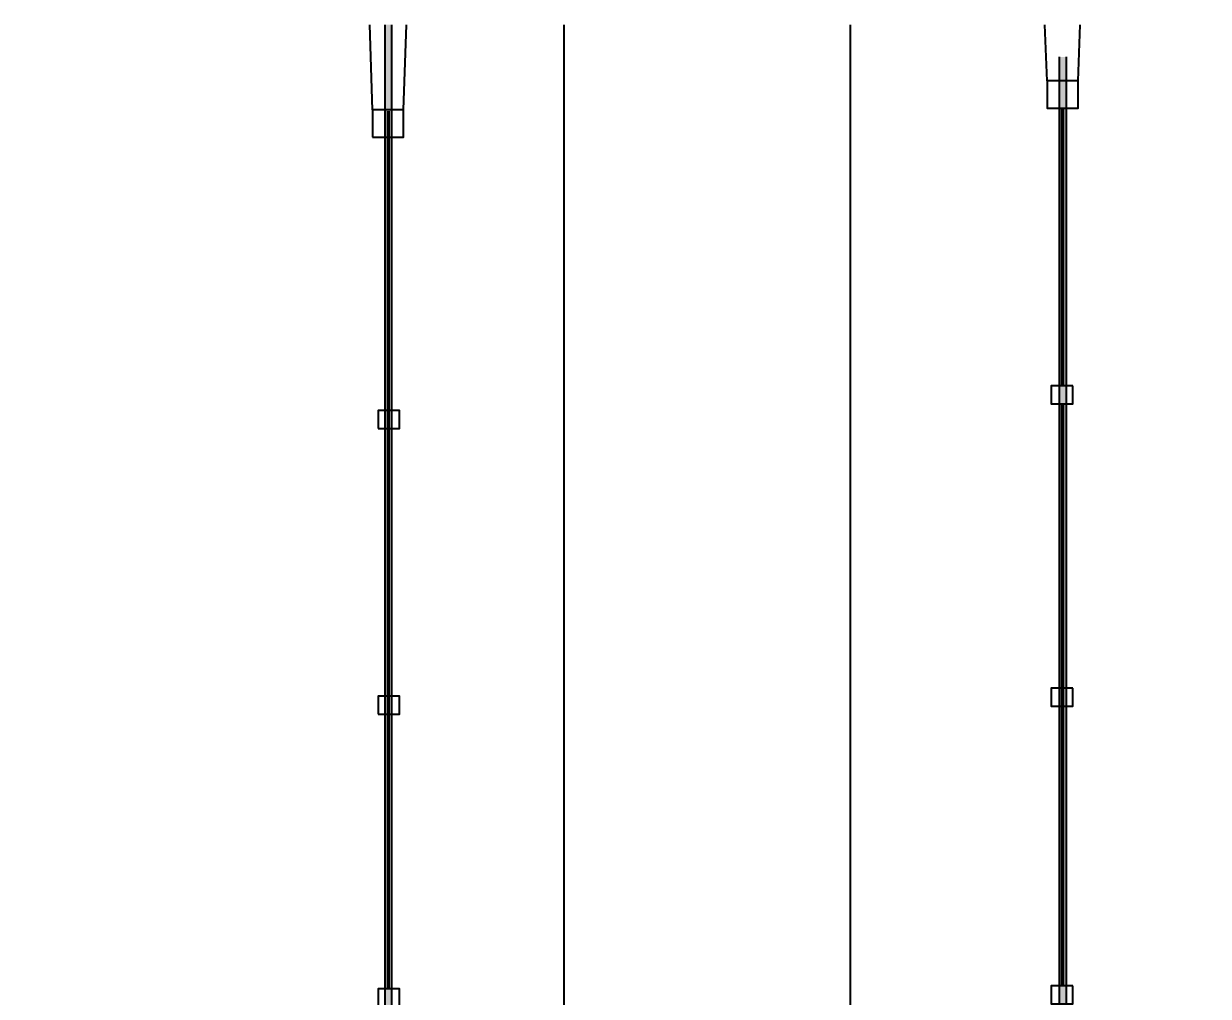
# Model space of a CAD drawing. Header units: millimetres. Extents: x 10297564 to 11610295, y -9287743 to -8409454.
# Drawn here: x 10425795 to 10426489, y -9091153 to -9090584 of the extents above; entities that cross this region are included whole.
import ezdxf

# ---------------------------------------------------------------- set-up
doc = ezdxf.new("R2010")
doc.units = ezdxf.units.MM
doc.header["$LTSCALE"] = 100
doc.layers.add('E1', color=1, linetype='Continuous')
doc.layers.add('Outline', color=5, linetype='Continuous', lineweight=25)
doc.styles.add('HL-S1', font='DotumChe.ttf')
doc.styles.add('MG', font='malgun.ttf')
doc.dimstyles.new('HL-100', dxfattribs={"dimscale": 100, "dimtxt": 3, "dimasz": 4, "dimexe": 2, "dimexo": 2, "dimgap": 1, "dimtad": 1, "dimdec": 0, "dimzin": 0, "dimlunit": 6, "dimtxsty": 'HL-S1', "dimblk": 'DOTSMALL', "dimcen": 4, "dimdle": 2, "dimclrd": 256, "dimclre": 256, "dimclrt": 4, "dimazin": 0, "dimtfac": 1, "dimtdec": 0, "dimtix": 1, "dimtmove": 2, "dimatfit": 3, "dimldrblk": 'DOTSMALL', "dimfxl": 1.5, "dimtolj": 1, "dimtzin": 0, "dimlwd": -1, "dimlwe": -1, "dimarcsym": 0})

# ---------------------------------------------------------------- blocks, each defined once
blk = doc.blocks.new('*D75')
at = {"layer": 'defpoints', "color": 0, "transparency": 16777216}
for p in [(10439230.17, -9073249.84), (10439230.17, -9073249.84), (10423426.68, -9107604.66)]:
    blk.add_point(p, dxfattribs=at)
at = {"layer": 'E1', "color": 1, "transparency": 16777216}
for p, q in [((10439593.57, -9073417), (10439593.57, -9073417)), ((10423593.84, -9107241.27), (10439063.01, -9073613.24)), ((10423790.07, -9107771.83), (10423790.07, -9107771.83))]:
    blk.add_line(p, q, dxfattribs=at)
for points in [[(10439002.44, -9073585.37), (10439123.57, -9073641.1), (10439230.17, -9073249.84)], [(10423533.27, -9107213.41), (10423654.41, -9107269.13), (10423426.68, -9107604.66)]]:
    blk.add_solid(points, dxfattribs=at)
at = {"layer": 'E1', "color": 7, "transparency": 16777216, "insert": (10430911.12, -9090235.29), "char_height": 500, "attachment_point": 5, "rotation": 65.29719, "style": 'MG'}
blk.add_mtext('\\A1;2711.1', dxfattribs=at)
blk = doc.blocks.new('_DotSmall')
at = {"color": 0, "linetype": 'ByBlock', "const_width": 0.5}
blk.add_lwpolyline([(-0.0625, 0, 1), (0.0625, 0, 1)], format="xyb", close=True, dxfattribs=at)

msp = doc.modelspace()

# ---------------------------------------------------------------- hatches: boundary and pattern name
at = {"true_color": 0x939598}
h = msp.add_hatch(color=252, dxfattribs=at)
h.dxf.hatch_style = 1
h.paths.add_polyline_path([(10426006.54, -9091677.66), (10426010.59, -9091677.66), (10426010.59, -9090584.17), (10426006.54, -9090584.17)])
h = msp.add_hatch(color=252, dxfattribs=at)
h.dxf.hatch_style = 1
h.paths.add_polyline_path([(10426401.28, -9091677.66), (10426405.33, -9091677.66), (10426405.33, -9090603), (10426401.28, -9090603)])

# ---------------------------------------------------------------- linework, layer by layer
for p, q in [((10425999.5, -9090633.97), (10425997.88, -9090584.17)), ((10426006.54, -9090584.17), (10426006.54, -9091677.66)), ((10426010.59, -9090584.17), (10426010.59, -9091677.66)), ((10426017.63, -9090633.97), (10426019.26, -9090584.17)), ((10426394.24, -9090616.95), (10426392.96, -9090584.17)), ((10426412.37, -9090616.95), (10426413.65, -9090584.17)), ((10426401.28, -9090603), (10426401.28, -9091677.66)), ((10426405.33, -9090603), (10426405.33, -9091677.66)), ((10426008.15, -9090634.67), (10426008.15, -9091148.25)), ((10426008.99, -9090634.67), (10426008.99, -9091148.25)), ((10426402.89, -9090795.49), (10426402.89, -9090632.99)), ((10426403.72, -9090795.49), (10426403.72, -9090632.99)), ((10426402.89, -9091146.43), (10426402.89, -9090805.95)), ((10426403.72, -9091146.43), (10426403.72, -9090805.95))]:
    msp.add_line(p, q)
at = {"color": 4}
for points in [[(10426412.37, -9090616.95), (10426394.24, -9090616.95), (10426394.24, -9090632.99), (10426412.37, -9090632.99)], [(10425999.5, -9090650.01), (10426017.63, -9090650.01), (10426017.63, -9090633.97), (10425999.5, -9090633.97)], [(10426409.23, -9090795.49), (10426396.68, -9090795.49), (10426396.68, -9090805.95), (10426409.23, -9090805.95)], [(10426002.64, -9090820.32), (10426015.19, -9090820.32), (10426015.19, -9090809.86), (10426002.64, -9090809.86)], [(10426409.23, -9090972.36), (10426396.68, -9090972.36), (10426396.68, -9090982.82), (10426409.23, -9090982.82)], [(10426002.64, -9090987.42), (10426015.19, -9090987.42), (10426015.19, -9090976.96), (10426002.64, -9090976.96)], [(10426002.64, -9091158.71), (10426015.19, -9091158.71), (10426015.19, -9091148.25), (10426002.64, -9091148.25)], [(10426409.23, -9091146.43), (10426396.68, -9091146.43), (10426396.68, -9091156.89), (10426409.23, -9091156.89)]]:
    msp.add_lwpolyline(points, close=True, dxfattribs=at)
at = {"layer": 'Outline'}
for points in [[(10426111.67, -9091677.66), (10426111.67, -9090584.17)], [(10426279.05, -9090584.17), (10426279.05, -9091677.66)]]:
    msp.add_lwpolyline(points, dxfattribs=at)

# ---------------------------------------------------------------- dimensions: what is measured, and where the dimension line sits
at = {"layer": 'E1'}
dim = msp.add_aligned_dim(p1=(10423426.68, -9107604.66), p2=(10439230.17, -9073249.84), distance=0, text='2711.1', dimstyle='HL-100', override={"dimscale": 200, "dimtxt": 2.5, "dimasz": 2, "dimtxsty": 'MG', "dimsah": 1, "dimclrd": 1, "dimclre": 1, "dimclrt": 7}, dxfattribs=at)
dim.commit()
dim.dimension.update_dxf_attribs({"geometry": '*D75', "text_midpoint": (10430911.12, -9090235.29)})

doc.saveas('drawing.dxf')
